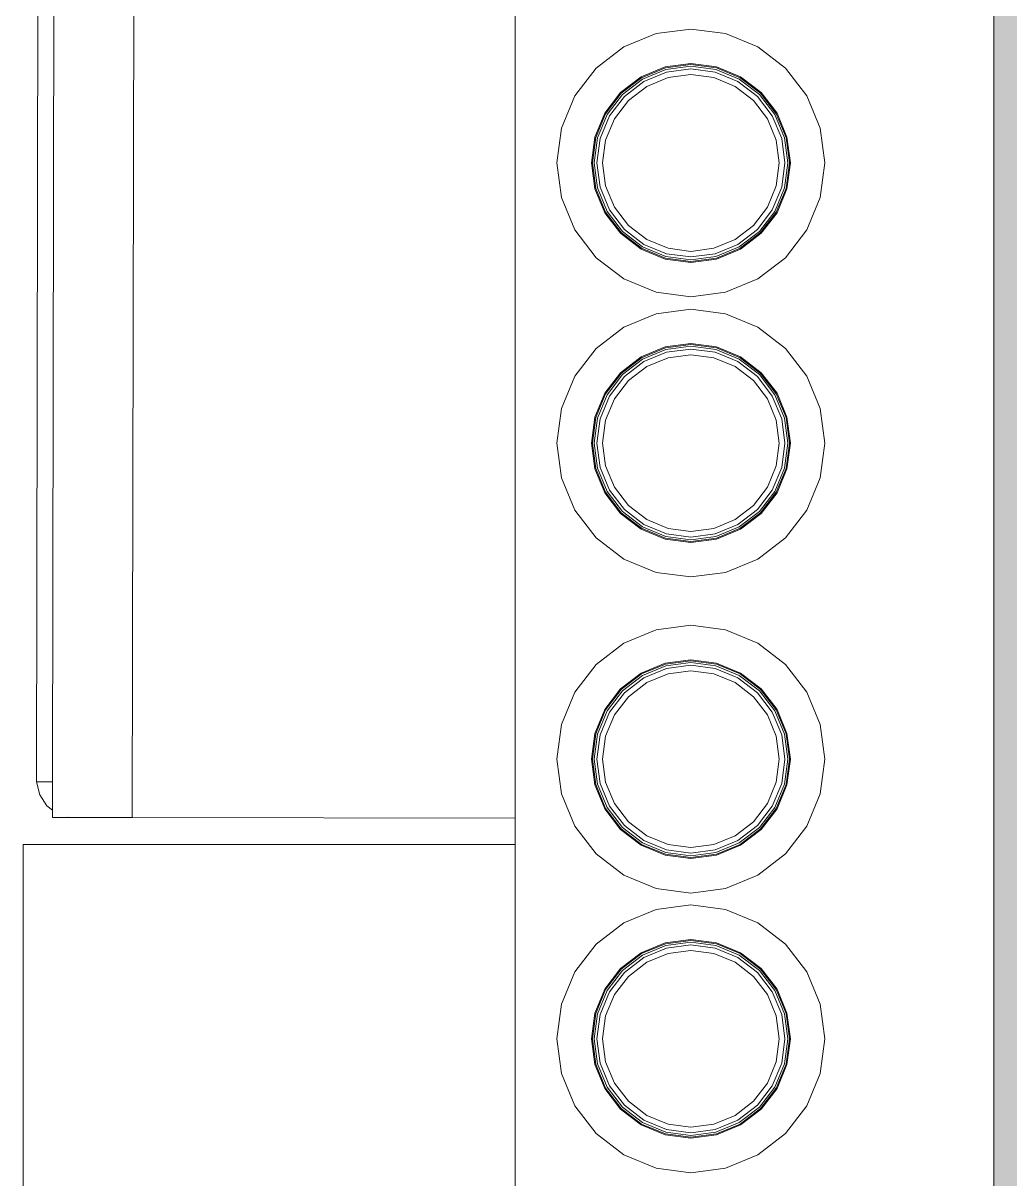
# Model space of a CAD drawing. Header units: millimetres. Extents: x 567392 to 582402, y 4512800 to 4518063.
# Drawn here: x 569140 to 569201.8, y 4513692.6 to 4513765.1 of the extents above; entities that cross this region are included whole.
import ezdxf

# ---------------------------------------------------------------- set-up
doc = ezdxf.new("R2010")
doc.units = ezdxf.units.MM
doc.layers.add('a_8', color=8, linetype='Continuous', lineweight=0)

# ---------------------------------------------------------------- blocks, each defined once
blk = doc.blocks.new('A$C4A613EE6')
h = blk.add_hatch(color=256)
h.dxf.hatch_style = 1
h.paths.add_polyline_path([(12300, -100), (0, -100), (0, 0), (12300, 0)])
for p, q in [((6161.17, -100), (8489.66, -100)), ((7580.59, -208.82), (7560.34, -217.21)), ((7602.32, -205.96), (7580.59, -208.82)), ((7624.04, -208.82), (7602.32, -205.96)), ((7644.29, -217.21), (7624.04, -208.82)), ((7756.15, -208.82), (7735.9, -217.21)), ((7777.88, -205.96), (7756.15, -208.82)), ((7799.6, -208.82), (7777.88, -205.96)), ((7819.85, -217.21), (7799.6, -208.82)), ((7954.29, -208.82), (7934.04, -217.21)), ((7976.02, -205.96), (7954.29, -208.82)), ((7997.74, -208.82), (7976.02, -205.96)), ((8017.99, -217.21), (7997.74, -208.82)), ((8129.59, -208.82), (8109.34, -217.21)), ((8151.32, -205.96), (8129.59, -208.82)), ((8173.04, -208.82), (8151.32, -205.96)), ((8193.29, -217.21), (8173.04, -208.82)), ((7560.34, -217.21), (7542.96, -230.55)), ((7661.68, -230.55), (7644.29, -217.21)), ((7735.9, -217.21), (7718.52, -230.55)), ((7837.24, -230.55), (7819.85, -217.21)), ((7934.04, -217.21), (7916.66, -230.55)), ((8035.38, -230.55), (8017.99, -217.21)), ((8109.34, -217.21), (8091.96, -230.55)), ((8210.68, -230.55), (8193.29, -217.21)), ((7542.96, -230.55), (7529.61, -247.94)), ((7586.18, -229.69), (7571.14, -235.92)), ((7586.34, -230.3), (7571.46, -236.46)), ((7586.62, -231.32), (7571.99, -237.38)), ((7602.32, -227.57), (7586.18, -229.69)), ((7602.32, -228.19), (7586.34, -230.3)), ((7602.32, -229.26), (7586.62, -231.32)), ((7602.32, -230.98), (7587.06, -232.99)), ((7618.45, -229.69), (7602.32, -227.57)), ((7618.29, -230.3), (7602.32, -228.19)), ((7618.01, -231.32), (7602.32, -229.26)), ((7617.57, -232.99), (7602.32, -230.98)), ((7632.64, -237.38), (7618.01, -231.32)), ((7633.18, -236.46), (7618.29, -230.3)), ((7633.49, -235.92), (7618.45, -229.69)), ((7675.02, -247.94), (7661.68, -230.55)), ((7718.52, -230.55), (7705.17, -247.94)), ((7761.74, -229.69), (7746.7, -235.92)), ((7761.9, -230.3), (7747.02, -236.46)), ((7762.18, -231.32), (7747.55, -237.38)), ((7777.88, -227.57), (7761.74, -229.69)), ((7777.88, -228.19), (7761.9, -230.3)), ((7777.88, -229.26), (7762.18, -231.32)), ((7777.88, -230.98), (7762.62, -232.99)), ((7794.01, -229.69), (7777.88, -227.57)), ((7793.85, -230.3), (7777.88, -228.19)), ((7793.57, -231.32), (7777.88, -229.26)), ((7793.13, -232.99), (7777.88, -230.98)), ((7808.2, -237.38), (7793.57, -231.32)), ((7808.74, -236.46), (7793.85, -230.3)), ((7809.05, -235.92), (7794.01, -229.69)), ((7850.58, -247.94), (7837.24, -230.55)), ((7916.66, -230.55), (7903.32, -247.94)), ((7959.88, -229.69), (7944.84, -235.92)), ((7960.04, -230.3), (7945.16, -236.46)), ((7960.32, -231.32), (7945.69, -237.38)), ((7976.02, -227.57), (7959.88, -229.69)), ((7976.02, -228.19), (7960.04, -230.3)), ((7976.02, -229.26), (7960.32, -231.32)), ((7976.02, -230.98), (7960.76, -232.99)), ((7992.15, -229.69), (7976.02, -227.57)), ((7991.99, -230.3), (7976.02, -228.19)), ((7991.71, -231.32), (7976.02, -229.26)), ((7991.27, -232.99), (7976.02, -230.98)), ((8006.34, -237.38), (7991.71, -231.32)), ((8006.88, -236.46), (7991.99, -230.3)), ((8007.19, -235.92), (7992.15, -229.69)), ((8048.72, -247.94), (8035.38, -230.55)), ((8091.96, -230.55), (8078.61, -247.94)), ((8135.18, -229.69), (8120.14, -235.92)), ((8135.34, -230.3), (8120.46, -236.46)), ((8135.62, -231.32), (8120.99, -237.38)), ((8151.32, -227.57), (8135.18, -229.69)), ((8151.32, -228.19), (8135.34, -230.3)), ((8151.32, -229.26), (8135.62, -231.32)), ((8151.32, -230.98), (8136.06, -232.99)), ((8167.45, -229.69), (8151.32, -227.57)), ((8167.29, -230.3), (8151.32, -228.19)), ((8167.01, -231.32), (8151.32, -229.26)), ((8166.57, -232.99), (8151.32, -230.98)), ((8181.64, -237.38), (8167.01, -231.32)), ((8182.18, -236.46), (8167.29, -230.3)), ((8182.49, -235.92), (8167.45, -229.69)), ((8224.02, -247.94), (8210.68, -230.55)), ((7571.14, -235.92), (7558.23, -245.83)), ((7571.46, -236.46), (7558.67, -246.27)), ((7571.99, -237.38), (7559.43, -247.02)), ((7572.85, -238.88), (7560.64, -248.24)), ((7587.06, -232.99), (7572.85, -238.88)), ((7587.98, -236.41), (7574.62, -241.94)), ((7602.32, -234.52), (7587.98, -236.41)), ((7616.65, -236.41), (7602.32, -234.52)), ((7630.01, -241.94), (7616.65, -236.41)), ((7631.78, -238.88), (7617.57, -232.99)), ((7643.99, -248.24), (7631.78, -238.88)), ((7645.21, -247.02), (7632.64, -237.38)), ((7645.96, -246.27), (7633.18, -236.46)), ((7646.4, -245.83), (7633.49, -235.92)), ((7746.7, -235.92), (7733.79, -245.83)), ((7747.02, -236.46), (7734.23, -246.27)), ((7747.55, -237.38), (7734.99, -247.02)), ((7748.41, -238.88), (7736.2, -248.24)), ((7762.62, -232.99), (7748.41, -238.88)), ((7763.54, -236.41), (7750.18, -241.94)), ((7777.88, -234.52), (7763.54, -236.41)), ((7792.21, -236.41), (7777.88, -234.52)), ((7805.57, -241.94), (7792.21, -236.41)), ((7807.34, -238.88), (7793.13, -232.99)), ((7819.55, -248.24), (7807.34, -238.88)), ((7820.77, -247.02), (7808.2, -237.38)), ((7821.52, -246.27), (7808.74, -236.46)), ((7821.96, -245.83), (7809.05, -235.92)), ((7944.84, -235.92), (7931.93, -245.83)), ((7945.16, -236.46), (7932.37, -246.27)), ((7945.69, -237.38), (7933.13, -247.02)), ((7946.55, -238.88), (7934.35, -248.24)), ((7960.76, -232.99), (7946.55, -238.88)), ((7961.68, -236.41), (7948.32, -241.94)), ((7976.02, -234.52), (7961.68, -236.41)), ((7990.35, -236.41), (7976.02, -234.52)), ((8003.71, -241.94), (7990.35, -236.41)), ((8005.48, -238.88), (7991.27, -232.99)), ((8017.69, -248.24), (8005.48, -238.88)), ((8018.91, -247.02), (8006.34, -237.38)), ((8019.66, -246.27), (8006.88, -236.46)), ((8020.1, -245.83), (8007.19, -235.92)), ((8120.14, -235.92), (8107.23, -245.83)), ((8120.46, -236.46), (8107.67, -246.27)), ((8120.99, -237.38), (8108.43, -247.02)), ((8121.85, -238.88), (8109.64, -248.24)), ((8136.06, -232.99), (8121.85, -238.88)), ((8136.98, -236.41), (8123.62, -241.94)), ((8151.32, -234.52), (8136.98, -236.41)), ((8165.65, -236.41), (8151.32, -234.52)), ((8179.01, -241.94), (8165.65, -236.41)), ((8180.78, -238.88), (8166.57, -232.99)), ((8192.99, -248.24), (8180.78, -238.88)), ((8194.21, -247.02), (8181.64, -237.38)), ((8194.96, -246.27), (8182.18, -236.46)), ((8195.4, -245.83), (8182.49, -235.92)), ((7558.23, -245.83), (7548.32, -258.74)), ((7558.67, -246.27), (7548.86, -259.05)), ((7574.62, -241.94), (7563.15, -250.74)), ((7641.48, -250.74), (7630.01, -241.94)), ((7655.77, -259.05), (7645.96, -246.27)), ((7656.31, -258.74), (7646.4, -245.83)), ((7733.79, -245.83), (7723.88, -258.74)), ((7734.23, -246.27), (7724.42, -259.05)), ((7750.18, -241.94), (7738.71, -250.74)), ((7817.04, -250.74), (7805.57, -241.94)), ((7831.33, -259.05), (7821.52, -246.27)), ((7831.87, -258.74), (7821.96, -245.83)), ((7931.93, -245.83), (7922.03, -258.74)), ((7932.37, -246.27), (7922.57, -259.05)), ((7948.32, -241.94), (7936.85, -250.74)), ((8015.19, -250.74), (8003.71, -241.94)), ((8029.47, -259.05), (8019.66, -246.27)), ((8030.01, -258.74), (8020.1, -245.83)), ((8107.23, -245.83), (8097.32, -258.74)), ((8107.67, -246.27), (8097.86, -259.05)), ((8123.62, -241.94), (8112.15, -250.74)), ((8190.48, -250.74), (8179.01, -241.94)), ((8204.77, -259.05), (8194.96, -246.27)), ((8205.31, -258.74), (8195.4, -245.83)), ((7529.61, -247.94), (7521.23, -268.18)), ((7559.43, -247.02), (7549.79, -259.58)), ((7560.64, -248.24), (7551.28, -260.45)), ((7563.15, -250.74), (7554.34, -262.21)), ((7650.29, -262.21), (7641.48, -250.74)), ((7653.35, -260.45), (7643.99, -248.24)), ((7654.85, -259.58), (7645.21, -247.02)), ((7683.4, -268.18), (7675.02, -247.94)), ((7705.17, -247.94), (7696.79, -268.18)), ((7734.99, -247.02), (7725.35, -259.58)), ((7736.2, -248.24), (7726.84, -260.45)), ((7738.71, -250.74), (7729.9, -262.21)), ((7825.85, -262.21), (7817.04, -250.74)), ((7828.91, -260.45), (7819.55, -248.24)), ((7830.41, -259.58), (7820.77, -247.02)), ((7858.96, -268.18), (7850.58, -247.94)), ((7903.32, -247.94), (7894.93, -268.18)), ((7933.13, -247.02), (7923.49, -259.58)), ((7934.35, -248.24), (7924.98, -260.45)), ((7936.85, -250.74), (7928.04, -262.21)), ((8023.99, -262.21), (8015.19, -250.74)), ((8027.05, -260.45), (8017.69, -248.24)), ((8028.55, -259.58), (8018.91, -247.02)), ((8057.1, -268.18), (8048.72, -247.94)), ((8078.61, -247.94), (8070.23, -268.18)), ((8108.43, -247.02), (8098.79, -259.58)), ((8109.64, -248.24), (8100.28, -260.45)), ((8112.15, -250.74), (8103.34, -262.21)), ((8199.29, -262.21), (8190.48, -250.74)), ((8202.35, -260.45), (8192.99, -248.24)), ((8203.85, -259.58), (8194.21, -247.02)), ((8232.4, -268.18), (8224.02, -247.94)), ((7548.32, -258.74), (7542.1, -273.78)), ((7548.86, -259.05), (7542.7, -273.94)), ((7549.79, -259.58), (7543.73, -274.21)), ((7551.28, -260.45), (7545.39, -274.66)), ((7659.24, -274.66), (7653.35, -260.45)), ((7660.9, -274.21), (7654.85, -259.58)), ((7661.93, -273.94), (7655.77, -259.05)), ((7662.53, -273.78), (7656.31, -258.74)), ((7723.88, -258.74), (7717.66, -273.78)), ((7724.42, -259.05), (7718.26, -273.94)), ((7725.35, -259.58), (7719.29, -274.21)), ((7726.84, -260.45), (7720.95, -274.66)), ((7834.8, -274.66), (7828.91, -260.45)), ((7836.46, -274.21), (7830.41, -259.58)), ((7837.49, -273.94), (7831.33, -259.05)), ((7838.09, -273.78), (7831.87, -258.74)), ((7922.03, -258.74), (7915.8, -273.78)), ((7922.57, -259.05), (7916.4, -273.94)), ((7923.49, -259.58), (7917.43, -274.21)), ((7924.98, -260.45), (7919.09, -274.66)), ((8032.94, -274.66), (8027.05, -260.45)), ((8034.61, -274.21), (8028.55, -259.58)), ((8035.63, -273.94), (8029.47, -259.05)), ((8036.23, -273.78), (8030.01, -258.74)), ((8097.32, -258.74), (8091.1, -273.78)), ((8097.86, -259.05), (8091.7, -273.94)), ((8098.79, -259.58), (8092.73, -274.21)), ((8100.28, -260.45), (8094.39, -274.66)), ((8208.24, -274.66), (8202.35, -260.45)), ((8209.9, -274.21), (8203.85, -259.58)), ((8210.93, -273.94), (8204.77, -259.05)), ((8211.53, -273.78), (8205.31, -258.74)), ((7554.34, -262.21), (7548.81, -275.57)), ((7655.82, -275.57), (7650.29, -262.21)), ((7729.9, -262.21), (7724.37, -275.57)), ((7831.38, -275.57), (7825.85, -262.21)), ((7928.04, -262.21), (7922.51, -275.57)), ((8029.52, -275.57), (8023.99, -262.21)), ((8103.34, -262.21), (8097.81, -275.57)), ((8204.82, -275.57), (8199.29, -262.21)), ((7521.23, -268.18), (7518.37, -289.91)), ((7542.1, -273.78), (7539.97, -289.91)), ((7542.7, -273.94), (7540.6, -289.91)), ((7543.73, -274.21), (7541.66, -289.91)), ((7545.39, -274.66), (7543.38, -289.91)), ((7661.25, -289.91), (7659.24, -274.66)), ((7662.97, -289.91), (7660.9, -274.21)), ((7664.03, -289.91), (7661.93, -273.94)), ((7664.66, -289.91), (7662.53, -273.78)), ((7686.26, -289.91), (7683.4, -268.18)), ((7696.79, -268.18), (7693.93, -289.91)), ((7717.66, -273.78), (7715.53, -289.91)), ((7718.26, -273.94), (7716.16, -289.91)), ((7719.29, -274.21), (7717.22, -289.91)), ((7720.95, -274.66), (7718.94, -289.91)), ((7836.81, -289.91), (7834.8, -274.66)), ((7838.53, -289.91), (7836.46, -274.21)), ((7839.59, -289.91), (7837.49, -273.94)), ((7840.22, -289.91), (7838.09, -273.78)), ((7861.82, -289.91), (7858.96, -268.18)), ((7894.93, -268.18), (7892.07, -289.91)), ((7915.8, -273.78), (7913.67, -289.91)), ((7916.4, -273.94), (7914.3, -289.91)), ((7917.43, -274.21), (7915.36, -289.91)), ((7919.09, -274.66), (7917.08, -289.91)), ((8034.95, -289.91), (8032.94, -274.66)), ((8036.67, -289.91), (8034.61, -274.21)), ((8037.74, -289.91), (8035.63, -273.94)), ((8038.36, -289.91), (8036.23, -273.78)), ((8059.96, -289.91), (8057.1, -268.18)), ((8070.23, -268.18), (8067.37, -289.91)), ((8091.1, -273.78), (8088.97, -289.91)), ((8091.7, -273.94), (8089.6, -289.91)), ((8092.73, -274.21), (8090.66, -289.91)), ((8094.39, -274.66), (8092.38, -289.91)), ((8210.25, -289.91), (8208.24, -274.66)), ((8211.97, -289.91), (8209.9, -274.21)), ((8213.03, -289.91), (8210.93, -273.94)), ((8213.66, -289.91), (8211.53, -273.78)), ((8235.26, -289.91), (8232.4, -268.18)), ((7548.81, -275.57), (7546.92, -289.91)), ((7657.71, -289.91), (7655.82, -275.57)), ((7724.37, -275.57), (7722.48, -289.91)), ((7833.27, -289.91), (7831.38, -275.57)), ((7922.51, -275.57), (7920.62, -289.91)), ((8031.41, -289.91), (8029.52, -275.57)), ((8097.81, -275.57), (8095.92, -289.91)), ((8206.71, -289.91), (8204.82, -275.57)), ((7518.37, -289.91), (7521.23, -311.64)), ((7539.97, -289.91), (7542.1, -306.05)), ((7540.6, -289.91), (7542.7, -305.89)), ((7541.66, -289.91), (7543.73, -305.61)), ((7543.38, -289.91), (7545.39, -305.16)), ((7546.92, -289.91), (7548.81, -304.25)), ((7655.82, -304.25), (7657.71, -289.91)), ((7659.24, -305.16), (7661.25, -289.91)), ((7660.9, -305.61), (7662.97, -289.91)), ((7661.93, -305.89), (7664.03, -289.91)), ((7662.53, -306.05), (7664.66, -289.91)), ((7683.4, -311.64), (7686.26, -289.91)), ((7693.93, -289.91), (7696.79, -311.64)), ((7715.53, -289.91), (7717.66, -306.05)), ((7716.16, -289.91), (7718.26, -305.89)), ((7717.22, -289.91), (7719.29, -305.61)), ((7718.94, -289.91), (7720.95, -305.16)), ((7722.48, -289.91), (7724.37, -304.25)), ((7831.38, -304.25), (7833.27, -289.91)), ((7834.8, -305.16), (7836.81, -289.91)), ((7836.46, -305.61), (7838.53, -289.91)), ((7837.49, -305.89), (7839.59, -289.91)), ((7838.09, -306.05), (7840.22, -289.91)), ((7858.96, -311.64), (7861.82, -289.91)), ((7892.07, -289.91), (7894.93, -311.64)), ((7913.67, -289.91), (7915.8, -306.05)), ((7914.3, -289.91), (7916.4, -305.89)), ((7915.36, -289.91), (7917.43, -305.61)), ((7917.08, -289.91), (7919.09, -305.16)), ((7920.62, -289.91), (7922.51, -304.25)), ((8029.52, -304.25), (8031.41, -289.91)), ((8032.94, -305.16), (8034.95, -289.91)), ((8034.61, -305.61), (8036.67, -289.91)), ((8035.63, -305.89), (8037.74, -289.91)), ((8036.23, -306.05), (8038.36, -289.91)), ((8057.1, -311.64), (8059.96, -289.91)), ((8067.37, -289.91), (8070.23, -311.64)), ((8088.97, -289.91), (8091.1, -306.05)), ((8089.6, -289.91), (8091.7, -305.89)), ((8090.66, -289.91), (8092.73, -305.61)), ((8092.38, -289.91), (8094.39, -305.16)), ((8095.92, -289.91), (8097.81, -304.25)), ((8204.82, -304.25), (8206.71, -289.91)), ((8208.24, -305.16), (8210.25, -289.91)), ((8209.9, -305.61), (8211.97, -289.91)), ((8210.93, -305.89), (8213.03, -289.91)), ((8211.53, -306.05), (8213.66, -289.91)), ((8232.4, -311.64), (8235.26, -289.91)), ((7548.81, -304.25), (7554.34, -317.61)), ((7650.29, -317.61), (7655.82, -304.25)), ((7724.37, -304.25), (7729.9, -317.61)), ((7825.85, -317.61), (7831.38, -304.25)), ((7922.51, -304.25), (7928.04, -317.61)), ((8023.99, -317.61), (8029.52, -304.25)), ((8097.81, -304.25), (8103.34, -317.61)), ((8199.29, -317.61), (8204.82, -304.25)), ((7542.1, -306.05), (7548.32, -321.08)), ((7542.7, -305.89), (7548.86, -320.77)), ((7543.73, -305.61), (7549.79, -320.24)), ((7545.39, -305.16), (7551.28, -319.38)), ((7653.35, -319.38), (7659.24, -305.16)), ((7654.85, -320.24), (7660.9, -305.61)), ((7655.77, -320.77), (7661.93, -305.89)), ((7656.31, -321.08), (7662.53, -306.05)), ((7717.66, -306.05), (7723.88, -321.08)), ((7718.26, -305.89), (7724.42, -320.77)), ((7719.29, -305.61), (7725.35, -320.24)), ((7720.95, -305.16), (7726.84, -319.38)), ((7828.91, -319.38), (7834.8, -305.16)), ((7830.41, -320.24), (7836.46, -305.61)), ((7831.33, -320.77), (7837.49, -305.89)), ((7831.87, -321.08), (7838.09, -306.05)), ((7915.8, -306.05), (7922.03, -321.08)), ((7916.4, -305.89), (7922.57, -320.77)), ((7917.43, -305.61), (7923.49, -320.24)), ((7919.09, -305.16), (7924.98, -319.38)), ((8027.05, -319.38), (8032.94, -305.16)), ((8028.55, -320.24), (8034.61, -305.61)), ((8029.47, -320.77), (8035.63, -305.89)), ((8030.01, -321.08), (8036.23, -306.05)), ((8091.1, -306.05), (8097.32, -321.08)), ((8091.7, -305.89), (8097.86, -320.77)), ((8092.73, -305.61), (8098.79, -320.24)), ((8094.39, -305.16), (8100.28, -319.38)), ((8202.35, -319.38), (8208.24, -305.16)), ((8203.85, -320.24), (8209.9, -305.61)), ((8204.77, -320.77), (8210.93, -305.89)), ((8205.31, -321.08), (8211.53, -306.05)), ((7521.23, -311.64), (7529.61, -331.89)), ((7554.34, -317.61), (7563.15, -329.08)), ((7641.48, -329.08), (7650.29, -317.61)), ((7675.02, -331.89), (7683.4, -311.64)), ((7696.79, -311.64), (7705.17, -331.89)), ((7729.9, -317.61), (7738.71, -329.08)), ((7817.04, -329.08), (7825.85, -317.61)), ((7850.58, -331.89), (7858.96, -311.64)), ((7894.93, -311.64), (7903.32, -331.89)), ((7928.04, -317.61), (7936.85, -329.08)), ((8015.19, -329.08), (8023.99, -317.61)), ((8048.72, -331.89), (8057.1, -311.64)), ((8070.23, -311.64), (8078.61, -331.89)), ((8103.34, -317.61), (8112.15, -329.08)), ((8190.48, -329.08), (8199.29, -317.61)), ((8224.02, -331.89), (8232.4, -311.64)), ((7548.32, -321.08), (7558.23, -333.99)), ((7548.86, -320.77), (7558.67, -333.55)), ((7549.79, -320.24), (7559.43, -332.8)), ((7551.28, -319.38), (7560.64, -331.58)), ((7643.99, -331.58), (7653.35, -319.38)), ((7645.21, -332.8), (7654.85, -320.24)), ((7645.96, -333.55), (7655.77, -320.77)), ((7646.4, -333.99), (7656.31, -321.08)), ((7723.88, -321.08), (7733.79, -333.99)), ((7724.42, -320.77), (7734.23, -333.55)), ((7725.35, -320.24), (7734.99, -332.8)), ((7726.84, -319.38), (7736.2, -331.58)), ((7819.55, -331.58), (7828.91, -319.38)), ((7820.77, -332.8), (7830.41, -320.24)), ((7821.52, -333.55), (7831.33, -320.77)), ((7821.96, -333.99), (7831.87, -321.08)), ((7922.03, -321.08), (7931.93, -333.99)), ((7922.57, -320.77), (7932.37, -333.55)), ((7923.49, -320.24), (7933.13, -332.8)), ((7924.98, -319.38), (7934.35, -331.58)), ((8017.69, -331.58), (8027.05, -319.38)), ((8018.91, -332.8), (8028.55, -320.24)), ((8019.66, -333.55), (8029.47, -320.77)), ((8020.1, -333.99), (8030.01, -321.08)), ((8097.32, -321.08), (8107.23, -333.99)), ((8097.86, -320.77), (8107.67, -333.55)), ((8098.79, -320.24), (8108.43, -332.8)), ((8100.28, -319.38), (8109.64, -331.58)), ((8192.99, -331.58), (8202.35, -319.38)), ((8194.21, -332.8), (8203.85, -320.24)), ((8194.96, -333.55), (8204.77, -320.77)), ((8195.4, -333.99), (8205.31, -321.08)), ((7529.61, -331.89), (7542.96, -349.27)), ((7559.43, -332.8), (7571.99, -342.44)), ((7560.64, -331.58), (7572.85, -340.95)), ((7563.15, -329.08), (7574.62, -337.88)), ((7630.01, -337.88), (7641.48, -329.08)), ((7631.78, -340.95), (7643.99, -331.58)), ((7632.64, -342.44), (7645.21, -332.8)), ((7661.68, -349.27), (7675.02, -331.89)), ((7705.17, -331.89), (7718.52, -349.27)), ((7734.99, -332.8), (7747.55, -342.44)), ((7736.2, -331.58), (7748.41, -340.95)), ((7738.71, -329.08), (7750.18, -337.88)), ((7805.57, -337.88), (7817.04, -329.08)), ((7807.34, -340.95), (7819.55, -331.58)), ((7808.2, -342.44), (7820.77, -332.8)), ((7837.24, -349.27), (7850.58, -331.89)), ((7903.32, -331.89), (7916.66, -349.27)), ((7933.13, -332.8), (7945.69, -342.44)), ((7934.35, -331.58), (7946.55, -340.95)), ((7936.85, -329.08), (7948.32, -337.88)), ((8003.71, -337.88), (8015.19, -329.08)), ((8005.48, -340.95), (8017.69, -331.58)), ((8006.34, -342.44), (8018.91, -332.8)), ((8035.38, -349.27), (8048.72, -331.89)), ((8078.61, -331.89), (8091.96, -349.27)), ((8108.43, -332.8), (8120.99, -342.44)), ((8109.64, -331.58), (8121.85, -340.95)), ((8112.15, -329.08), (8123.62, -337.88)), ((8179.01, -337.88), (8190.48, -329.08)), ((8180.78, -340.95), (8192.99, -331.58)), ((8181.64, -342.44), (8194.21, -332.8)), ((8210.68, -349.27), (8224.02, -331.89)), ((7558.23, -333.99), (7571.14, -343.9)), ((7558.67, -333.55), (7571.46, -343.36)), ((7574.62, -337.88), (7587.98, -343.42)), ((7616.65, -343.42), (7630.01, -337.88)), ((7633.18, -343.36), (7645.96, -333.55)), ((7633.49, -343.9), (7646.4, -333.99)), ((7733.79, -333.99), (7746.7, -343.9)), ((7734.23, -333.55), (7747.02, -343.36)), ((7750.18, -337.88), (7763.54, -343.42)), ((7792.21, -343.42), (7805.57, -337.88)), ((7808.74, -343.36), (7821.52, -333.55)), ((7809.05, -343.9), (7821.96, -333.99)), ((7931.93, -333.99), (7944.84, -343.9)), ((7932.37, -333.55), (7945.16, -343.36)), ((7948.32, -337.88), (7961.68, -343.42)), ((7990.35, -343.42), (8003.71, -337.88)), ((8006.88, -343.36), (8019.66, -333.55)), ((8007.19, -343.9), (8020.1, -333.99)), ((8107.23, -333.99), (8120.14, -343.9)), ((8107.67, -333.55), (8120.46, -343.36)), ((8123.62, -337.88), (8136.98, -343.42)), ((8165.65, -343.42), (8179.01, -337.88)), ((8182.18, -343.36), (8194.96, -333.55)), ((8182.49, -343.9), (8195.4, -333.99)), ((7571.14, -343.9), (7586.18, -350.13)), ((7571.46, -343.36), (7586.34, -349.53)), ((7571.99, -342.44), (7586.62, -348.5)), ((7572.85, -340.95), (7587.06, -346.83)), ((7587.06, -346.83), (7602.32, -348.84)), ((7587.98, -343.42), (7602.32, -345.31)), ((7602.32, -345.31), (7616.65, -343.42)), ((7602.32, -348.84), (7617.57, -346.83)), ((7617.57, -346.83), (7631.78, -340.95)), ((7618.01, -348.5), (7632.64, -342.44)), ((7618.29, -349.53), (7633.18, -343.36)), ((7618.45, -350.13), (7633.49, -343.9)), ((7746.7, -343.9), (7761.74, -350.13)), ((7747.02, -343.36), (7761.9, -349.53)), ((7747.55, -342.44), (7762.18, -348.5)), ((7748.41, -340.95), (7762.62, -346.83)), ((7762.62, -346.83), (7777.88, -348.84)), ((7763.54, -343.42), (7777.88, -345.31)), ((7777.88, -345.31), (7792.21, -343.42)), ((7777.88, -348.84), (7793.13, -346.83)), ((7793.13, -346.83), (7807.34, -340.95)), ((7793.57, -348.5), (7808.2, -342.44)), ((7793.85, -349.53), (7808.74, -343.36)), ((7794.01, -350.13), (7809.05, -343.9)), ((7944.84, -343.9), (7959.88, -350.13)), ((7945.16, -343.36), (7960.04, -349.53)), ((7945.69, -342.44), (7960.32, -348.5)), ((7946.55, -340.95), (7960.76, -346.83)), ((7960.76, -346.83), (7976.02, -348.84)), ((7961.68, -343.42), (7976.02, -345.31)), ((7976.02, -345.31), (7990.35, -343.42)), ((7976.02, -348.84), (7991.27, -346.83)), ((7991.27, -346.83), (8005.48, -340.95)), ((7991.71, -348.5), (8006.34, -342.44)), ((7991.99, -349.53), (8006.88, -343.36)), ((7992.15, -350.13), (8007.19, -343.9)), ((8120.14, -343.9), (8135.18, -350.13)), ((8120.46, -343.36), (8135.34, -349.53)), ((8120.99, -342.44), (8135.62, -348.5)), ((8121.85, -340.95), (8136.06, -346.83)), ((8136.06, -346.83), (8151.32, -348.84)), ((8136.98, -343.42), (8151.32, -345.31)), ((8151.32, -345.31), (8165.65, -343.42)), ((8151.32, -348.84), (8166.57, -346.83)), ((8166.57, -346.83), (8180.78, -340.95)), ((8167.01, -348.5), (8181.64, -342.44)), ((8167.29, -349.53), (8182.18, -343.36)), ((8167.45, -350.13), (8182.49, -343.9)), ((7542.96, -349.27), (7560.34, -362.61)), ((7586.18, -350.13), (7602.32, -352.25)), ((7586.34, -349.53), (7602.32, -351.63)), ((7586.62, -348.5), (7602.32, -350.57)), ((7602.32, -350.57), (7618.01, -348.5)), ((7602.32, -351.63), (7618.29, -349.53)), ((7602.32, -352.25), (7618.45, -350.13)), ((7644.29, -362.61), (7661.68, -349.27)), ((7718.52, -349.27), (7735.9, -362.61)), ((7761.74, -350.13), (7777.88, -352.25)), ((7761.9, -349.53), (7777.88, -351.63)), ((7762.18, -348.5), (7777.88, -350.57)), ((7777.88, -350.57), (7793.57, -348.5)), ((7777.88, -351.63), (7793.85, -349.53)), ((7777.88, -352.25), (7794.01, -350.13)), ((7819.85, -362.61), (7837.24, -349.27)), ((7916.66, -349.27), (7934.04, -362.61)), ((7959.88, -350.13), (7976.02, -352.25)), ((7960.04, -349.53), (7976.02, -351.63)), ((7960.32, -348.5), (7976.02, -350.57)), ((7976.02, -350.57), (7991.71, -348.5)), ((7976.02, -351.63), (7991.99, -349.53)), ((7976.02, -352.25), (7992.15, -350.13)), ((8017.99, -362.61), (8035.38, -349.27)), ((8091.96, -349.27), (8109.34, -362.61)), ((8135.18, -350.13), (8151.32, -352.25)), ((8135.34, -349.53), (8151.32, -351.63)), ((8135.62, -348.5), (8151.32, -350.57)), ((8151.32, -350.57), (8167.01, -348.5)), ((8151.32, -351.63), (8167.29, -349.53)), ((8151.32, -352.25), (8167.45, -350.13)), ((8193.29, -362.61), (8210.68, -349.27)), ((7560.34, -362.61), (7580.59, -371)), ((7624.04, -371), (7644.29, -362.61)), ((7735.9, -362.61), (7756.15, -371)), ((7799.6, -371), (7819.85, -362.61)), ((7934.04, -362.61), (7954.29, -371)), ((7997.74, -371), (8017.99, -362.61)), ((8109.34, -362.61), (8129.59, -371)), ((8173.04, -371), (8193.29, -362.61)), ((7580.59, -371), (7602.32, -373.86)), ((7602.32, -373.86), (7624.04, -371)), ((7756.15, -371), (7777.88, -373.86)), ((7777.88, -373.86), (7799.6, -371)), ((7954.29, -371), (7976.02, -373.86)), ((7976.02, -373.86), (7997.74, -371)), ((8129.59, -371), (8151.32, -373.86)), ((8151.32, -373.86), (8173.04, -371)), ((7409.79, -400), (8013.04, -400)), ((8012.59, -640.05), (8013.04, -400)), ((8013.04, -400), (8029.57, -400)), ((8029.57, -400), (8356.58, -400)), ((8029.57, -400), (8029.57, -708.42)), ((7409.34, -638.92), (8012.59, -640.05)), ((8012.57, -650.05), (8012.59, -640.05)), ((8012.57, -650.05), (8012.36, -650.05)), ((8012.52, -680.05), (8012.57, -650.05)), ((8012.52, -680.05), (8012.3, -680.05)), ((8012.3, -680.69), (8012.52, -680.05)), ((8012.5, -690.05), (8012.52, -680.05)), ((7990.16, -690.01), (7431.59, -688.97)), ((7990.16, -690.01), (7990.14, -700.01)), ((8007.93, -690.04), (7990.16, -690.01)), ((7998.27, -697.88), (8005.18, -693.49)), ((8005.18, -693.49), (8007.93, -690.04)), ((8012.5, -690.05), (8007.93, -690.04)), ((7990.14, -700.01), (7431.57, -698.97)), ((7990.14, -700.01), (7998.27, -697.88)), ((8995.76, -708.42), (8029.57, -708.42))]:
    blk.add_line(p, q)
blk.add_lwpolyline([(12300, -100), (0, -100), (0, 0), (12300, 0)], close=True)

msp = doc.modelspace()

# ---------------------------------------------------------------- block references
at = {"layer": 'a_8', "xscale": 0.09999999999999998, "yscale": 0.09999999999999998, "zscale": 0.09999999999999998, "rotation": 270}
msp.add_blockref('A$C4A613EE6', (569210.802, 4514516.52), dxfattribs=at)

doc.saveas('drawing.dxf')
